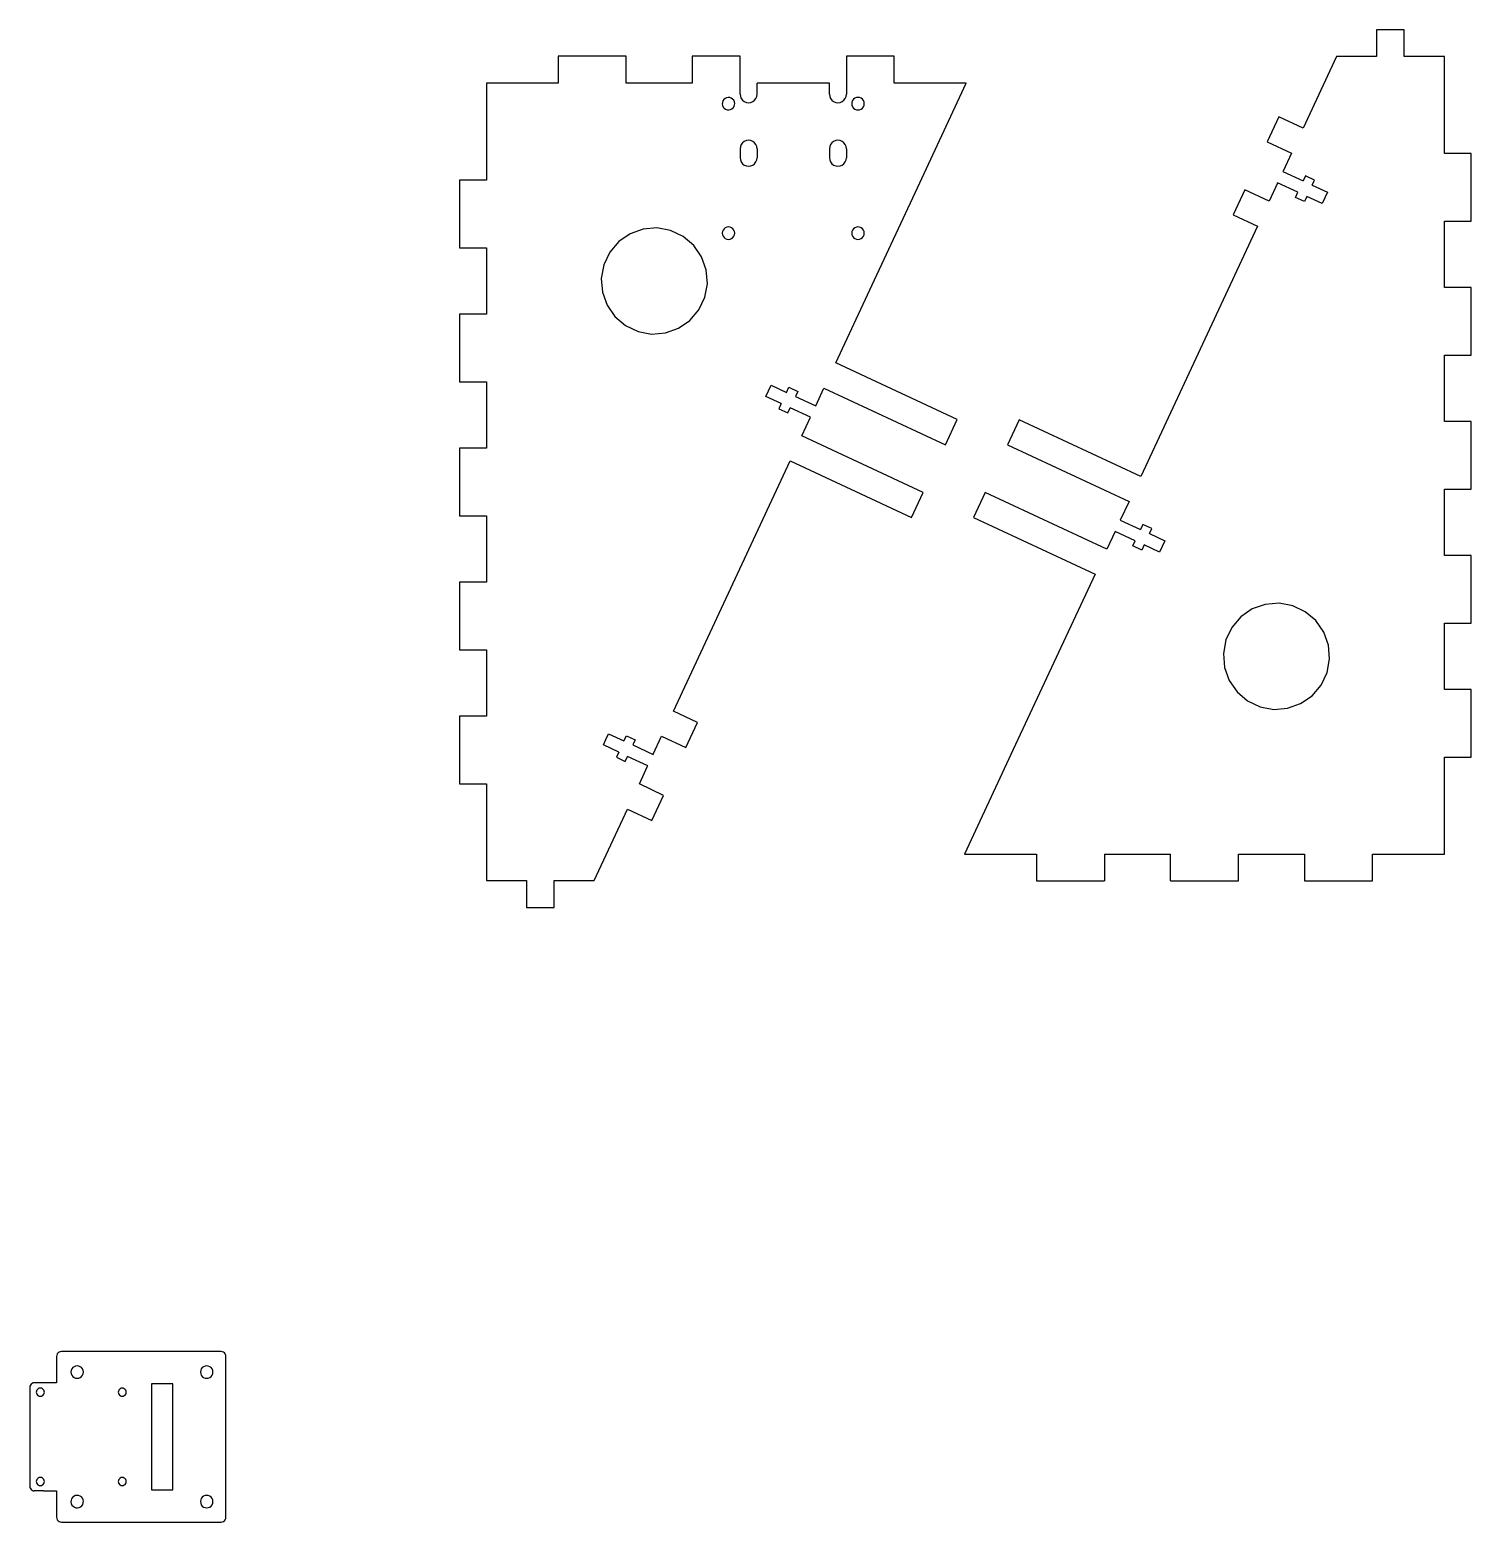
# Model space of a CAD drawing. Header units: metres. Extents: x -235 to 103, y -8 to 774.
# Drawn here: x -219.8 to 102.9, y 439.5 to 773.6 of the extents above; entities that cross this region are included whole.
import ezdxf

# ---------------------------------------------------------------- set-up
doc = ezdxf.new("R2010")
doc.units = ezdxf.units.M

msp = doc.modelspace()

# ---------------------------------------------------------------- linework, layer by layer
at = {"layer": 'Group#2'}
for p, q in [((81.72, 773.62), (81.72, 767.62)), ((87.92, 773.62), (81.72, 773.62)), ((87.92, 767.62), (87.92, 773.62)), ((72.76, 767.62), (65.29, 751.6)), ((81.72, 767.62), (72.76, 767.62)), ((96.92, 767.62), (87.92, 767.62)), ((96.92, 745.96), (96.92, 767.62)), ((59.85, 754.13), (57.23, 748.52)), ((65.29, 751.6), (59.85, 754.13)), ((57.23, 748.52), (62.67, 745.98)), ((62.67, 745.98), (60.81, 741.99)), ((102.92, 745.96), (96.92, 745.96)), ((102.92, 730.76), (102.92, 745.96)), ((60.76, 741.9), (60.81, 741.99)), ((60.76, 741.9), (65.3, 739.79)), ((59.54, 739.27), (57.68, 735.29)), ((59.54, 739.27), (59.58, 739.36)), ((64.11, 737.25), (59.58, 739.36)), ((65.82, 740.92), (65.3, 739.79)), ((67.82, 739.99), (65.82, 740.92)), ((67.29, 738.86), (67.82, 739.99)), ((67.29, 738.86), (70.73, 737.25)), ((52.24, 737.82), (49.62, 732.2)), ((57.68, 735.29), (52.24, 737.82)), ((63.58, 736.12), (64.11, 737.25)), ((65.58, 735.19), (63.58, 736.12)), ((66.11, 736.32), (65.58, 735.19)), ((69.55, 734.71), (66.11, 736.32)), ((70.14, 735.98), (69.55, 734.71)), ((70.73, 737.25), (70.14, 735.98)), ((49.62, 732.2), (55.06, 729.67)), ((55.06, 729.67), (28.94, 673.65)), ((96.92, 730.76), (102.92, 730.76)), ((96.92, 715.96), (96.92, 730.76)), ((102.92, 715.96), (96.92, 715.96)), ((102.92, 700.76), (102.92, 715.96)), ((96.92, 700.76), (102.92, 700.76)), ((96.92, 685.96), (96.92, 700.76)), ((1.75, 686.33), (-0.87, 680.71)), ((28.94, 673.65), (1.75, 686.33)), ((102.92, 685.96), (96.92, 685.96)), ((102.92, 670.76), (102.92, 685.96)), ((-0.87, 680.71), (26.32, 668.03)), ((-5.86, 670.02), (-8.48, 664.4)), ((21.33, 657.34), (-5.86, 670.02)), ((96.92, 670.76), (102.92, 670.76)), ((96.92, 655.96), (96.92, 670.76)), ((26.32, 668.03), (24.37, 663.86)), ((-8.48, 664.4), (18.71, 651.72)), ((24.37, 663.86), (28.91, 661.75)), ((29.43, 662.88), (28.91, 661.75)), ((31.43, 661.95), (29.43, 662.88)), ((30.9, 660.82), (31.43, 661.95)), ((23.19, 661.33), (21.33, 657.34)), ((27.72, 659.21), (23.19, 661.33)), ((27.19, 658.08), (27.72, 659.21)), ((29.72, 658.28), (29.19, 657.15)), ((33.16, 656.68), (29.72, 658.28)), ((30.9, 660.82), (34.34, 659.22)), ((34.34, 659.22), (33.75, 657.95)), ((29.19, 657.15), (27.19, 658.08)), ((33.75, 657.95), (33.16, 656.68)), ((102.92, 655.96), (96.92, 655.96)), ((102.92, 640.76), (102.92, 655.96)), ((18.71, 651.72), (10.55, 634.23)), ((56.82, 644.99), (53.89, 643.95)), ((59.92, 645.24), (56.82, 644.99)), ((62.97, 644.69), (59.92, 645.24)), ((51.34, 642.18), (49.33, 639.82)), ((53.89, 643.95), (51.34, 642.18)), ((65.78, 643.35), (62.97, 644.69)), ((68.14, 641.34), (65.78, 643.35)), ((49.33, 639.82), (48, 637.01)), ((69.91, 638.79), (68.14, 641.34)), ((70.95, 635.86), (69.91, 638.79)), ((96.92, 640.76), (102.92, 640.76)), ((96.92, 625.96), (96.92, 640.76)), ((48, 637.01), (47.44, 633.96)), ((71.2, 632.76), (70.95, 635.86)), ((10.55, 634.23), (0.41, 612.48)), ((47.44, 633.96), (47.69, 630.86)), ((70.65, 629.71), (71.2, 632.76)), ((47.69, 630.86), (48.73, 627.93)), ((69.31, 626.9), (70.65, 629.71)), ((48.73, 627.93), (50.5, 625.38)), ((50.5, 625.38), (52.86, 623.37)), ((67.3, 624.54), (69.31, 626.9)), ((102.92, 625.96), (96.92, 625.96)), ((102.92, 610.76), (102.92, 625.96)), ((52.86, 623.37), (55.67, 622.03)), ((55.67, 622.03), (58.72, 621.48)), ((58.72, 621.48), (61.82, 621.73)), ((61.82, 621.73), (64.75, 622.77)), ((64.75, 622.77), (67.3, 624.54)), ((0.41, 612.48), (-10.51, 589.06)), ((96.92, 610.76), (102.92, 610.76)), ((96.92, 589.06), (96.92, 610.76)), ((-10.51, 589.06), (5.62, 589.06)), ((5.62, 589.06), (5.62, 583.06)), ((20.82, 589.06), (35.62, 589.06)), ((20.82, 589.06), (20.82, 583.06)), ((35.62, 583.06), (35.62, 589.06)), ((50.82, 589.06), (65.62, 589.06)), ((50.82, 583.06), (50.82, 589.06)), ((65.62, 589.06), (65.62, 583.06)), ((80.82, 589.06), (96.92, 589.06)), ((80.82, 583.06), (80.82, 589.06)), ((5.62, 583.06), (20.82, 583.06)), ((35.62, 583.06), (50.82, 583.06)), ((65.62, 583.06), (80.82, 583.06))]:
    msp.add_line(p, q, dxfattribs=at)
at = {"layer": 'Group#3'}
for p, q in [((-86.26, 767.69), (-101.46, 767.69)), ((-101.46, 767.69), (-101.46, 761.69)), ((-86.26, 761.69), (-86.26, 767.69)), ((-60.76, 767.69), (-71.46, 767.69)), ((-71.46, 767.69), (-71.46, 761.69)), ((-60.76, 759.19), (-60.76, 767.69)), ((-26.26, 767.69), (-36.96, 767.69)), ((-36.96, 767.69), (-36.96, 759.19)), ((-26.26, 761.69), (-26.26, 767.69)), ((-101.46, 761.69), (-117.56, 761.69)), ((-117.56, 761.69), (-117.56, 739.99)), ((-71.46, 761.69), (-86.26, 761.69)), ((-63.44, 758.48), (-63.79, 758.42)), ((-63.07, 758.46), (-63.44, 758.48)), ((-62.73, 758.33), (-63.07, 758.46)), ((-60.76, 759.19), (-60.7, 758.7)), ((-60.7, 758.7), (-60.51, 758.24)), ((-57.21, 758.24), (-57.02, 758.7)), ((-57.02, 758.7), (-56.96, 759.19)), ((-56.96, 759.19), (-56.96, 761.69)), ((-40.76, 761.69), (-56.96, 761.69)), ((-40.76, 759.19), (-40.76, 761.69)), ((-40.76, 759.19), (-40.7, 758.7)), ((-40.7, 758.7), (-40.51, 758.24)), ((-37.21, 758.24), (-37.02, 758.7)), ((-37.02, 758.7), (-36.96, 759.19)), ((-34.36, 758.49), (-34.72, 758.44)), ((-34, 758.44), (-34.36, 758.49)), ((-10.13, 761.69), (-26.26, 761.69)), ((-21.05, 738.27), (-10.13, 761.69)), ((-64.73, 757.38), (-64.76, 757.01)), ((-64.76, 757.01), (-64.69, 756.65)), ((-64.61, 757.72), (-64.73, 757.38)), ((-64.69, 756.65), (-64.53, 756.32)), ((-64.4, 758.02), (-64.61, 757.72)), ((-64.53, 756.32), (-64.29, 756.05)), ((-64.12, 758.26), (-64.4, 758.02)), ((-64.29, 756.05), (-63.99, 755.84)), ((-63.79, 758.42), (-64.12, 758.26)), ((-63.99, 755.84), (-63.65, 755.72)), ((-63.65, 755.72), (-63.28, 755.69)), ((-63.28, 755.69), (-62.93, 755.76)), ((-62.93, 755.76), (-62.6, 755.92)), ((-62.43, 758.13), (-62.73, 758.33)), ((-62.6, 755.92), (-62.32, 756.15)), ((-62.19, 757.85), (-62.43, 758.13)), ((-62.32, 756.15), (-62.11, 756.46)), ((-62.03, 757.52), (-62.19, 757.85)), ((-62.11, 756.46), (-61.99, 756.8)), ((-61.96, 757.16), (-62.03, 757.52)), ((-61.99, 756.8), (-61.96, 757.16)), ((-60.51, 758.24), (-60.2, 757.84)), ((-60.2, 757.84), (-59.81, 757.54)), ((-59.81, 757.54), (-59.35, 757.35)), ((-59.35, 757.35), (-58.86, 757.29)), ((-58.86, 757.29), (-58.37, 757.35)), ((-58.37, 757.35), (-57.91, 757.54)), ((-57.91, 757.54), (-57.52, 757.84)), ((-57.52, 757.84), (-57.21, 758.24)), ((-40.51, 758.24), (-40.2, 757.84)), ((-40.2, 757.84), (-39.81, 757.54)), ((-39.81, 757.54), (-39.35, 757.35)), ((-39.35, 757.35), (-38.86, 757.29)), ((-38.86, 757.29), (-38.37, 757.35)), ((-38.37, 757.35), (-37.91, 757.54)), ((-37.91, 757.54), (-37.52, 757.84)), ((-37.52, 757.84), (-37.21, 758.24)), ((-35.71, 757.45), (-35.76, 757.09)), ((-35.76, 757.09), (-35.71, 756.73)), ((-35.57, 757.79), (-35.71, 757.45)), ((-35.71, 756.73), (-35.57, 756.39)), ((-35.35, 758.08), (-35.57, 757.79)), ((-35.57, 756.39), (-35.35, 756.1)), ((-35.06, 758.3), (-35.35, 758.08)), ((-35.35, 756.1), (-35.06, 755.88)), ((-34.72, 758.44), (-35.06, 758.3)), ((-35.06, 755.88), (-34.72, 755.74)), ((-34.72, 755.74), (-34.36, 755.69)), ((-34.36, 755.69), (-34, 755.74)), ((-33.66, 758.3), (-34, 758.44)), ((-34, 755.74), (-33.66, 755.88)), ((-33.37, 758.08), (-33.66, 758.3)), ((-33.66, 755.88), (-33.37, 756.1)), ((-33.15, 757.79), (-33.37, 758.08)), ((-33.37, 756.1), (-33.15, 756.39)), ((-33.01, 757.45), (-33.15, 757.79)), ((-33.15, 756.39), (-33.01, 756.73)), ((-32.96, 757.09), (-33.01, 757.45)), ((-33.01, 756.73), (-32.96, 757.09)), ((-59.81, 748.63), (-60.2, 748.33)), ((-59.35, 748.82), (-59.81, 748.63)), ((-58.86, 748.89), (-59.35, 748.82)), ((-58.37, 748.82), (-58.86, 748.89)), ((-57.91, 748.63), (-58.37, 748.82)), ((-57.52, 748.33), (-57.91, 748.63)), ((-39.81, 748.63), (-40.2, 748.33)), ((-39.35, 748.82), (-39.81, 748.63)), ((-38.86, 748.89), (-39.35, 748.82)), ((-38.37, 748.82), (-38.86, 748.89)), ((-37.91, 748.63), (-38.37, 748.82)), ((-37.52, 748.33), (-37.91, 748.63)), ((-60.7, 747.48), (-60.76, 746.99)), ((-60.76, 746.99), (-60.76, 744.99)), ((-60.51, 747.94), (-60.7, 747.48)), ((-60.2, 748.33), (-60.51, 747.94)), ((-57.21, 747.94), (-57.52, 748.33)), ((-57.02, 747.48), (-57.21, 747.94)), ((-56.96, 746.99), (-57.02, 747.48)), ((-56.96, 746.99), (-56.96, 744.99)), ((-40.7, 747.48), (-40.76, 746.99)), ((-40.76, 746.99), (-40.76, 744.99)), ((-40.51, 747.94), (-40.7, 747.48)), ((-40.2, 748.33), (-40.51, 747.94)), ((-37.21, 747.94), (-37.52, 748.33)), ((-37.02, 747.48), (-37.21, 747.94)), ((-36.96, 746.99), (-37.02, 747.48)), ((-36.96, 746.99), (-36.96, 744.99)), ((-60.76, 744.99), (-60.7, 744.5)), ((-60.7, 744.5), (-60.51, 744.04)), ((-60.51, 744.04), (-60.2, 743.64)), ((-60.2, 743.64), (-59.81, 743.34)), ((-59.81, 743.34), (-59.35, 743.15)), ((-59.35, 743.15), (-58.86, 743.09)), ((-58.86, 743.09), (-58.37, 743.15)), ((-58.37, 743.15), (-57.91, 743.34)), ((-57.91, 743.34), (-57.52, 743.64)), ((-57.52, 743.64), (-57.21, 744.04)), ((-57.21, 744.04), (-57.02, 744.5)), ((-57.02, 744.5), (-56.96, 744.99)), ((-40.76, 744.99), (-40.7, 744.5)), ((-40.7, 744.5), (-40.51, 744.04)), ((-40.51, 744.04), (-40.2, 743.64)), ((-40.2, 743.64), (-39.81, 743.34)), ((-39.81, 743.34), (-39.35, 743.15)), ((-39.35, 743.15), (-38.86, 743.09)), ((-38.86, 743.09), (-38.37, 743.15)), ((-38.37, 743.15), (-37.91, 743.34)), ((-37.91, 743.34), (-37.52, 743.64)), ((-37.52, 743.64), (-37.21, 744.04)), ((-37.21, 744.04), (-37.02, 744.5)), ((-37.02, 744.5), (-36.96, 744.99)), ((-117.56, 739.99), (-123.56, 739.99)), ((-123.56, 739.99), (-123.56, 724.79)), ((-31.19, 716.52), (-21.05, 738.27)), ((-82.46, 729.02), (-85.39, 727.98)), ((-79.36, 729.27), (-82.46, 729.02)), ((-76.31, 728.71), (-79.36, 729.27)), ((-73.5, 727.38), (-76.31, 728.71)), ((-64.71, 728.45), (-64.76, 728.09)), ((-64.57, 728.79), (-64.71, 728.45)), ((-64.35, 729.08), (-64.57, 728.79)), ((-64.06, 729.3), (-64.35, 729.08)), ((-63.72, 729.44), (-64.06, 729.3)), ((-63.36, 729.49), (-63.72, 729.44)), ((-63, 729.44), (-63.36, 729.49)), ((-62.66, 729.3), (-63, 729.44)), ((-62.37, 729.08), (-62.66, 729.3)), ((-62.15, 728.79), (-62.37, 729.08)), ((-62.01, 728.45), (-62.15, 728.79)), ((-61.96, 728.09), (-62.01, 728.45)), ((-35.71, 728.45), (-35.76, 728.09)), ((-35.57, 728.79), (-35.71, 728.45)), ((-35.35, 729.08), (-35.57, 728.79)), ((-35.06, 729.3), (-35.35, 729.08)), ((-34.72, 729.44), (-35.06, 729.3)), ((-34.36, 729.49), (-34.72, 729.44)), ((-34, 729.44), (-34.36, 729.49)), ((-33.66, 729.3), (-34, 729.44)), ((-33.37, 729.08), (-33.66, 729.3)), ((-33.15, 728.79), (-33.37, 729.08)), ((-33.01, 728.45), (-33.15, 728.79)), ((-32.96, 728.09), (-33.01, 728.45)), ((-87.94, 726.21), (-89.95, 723.85)), ((-85.39, 727.98), (-87.94, 726.21)), ((-71.14, 725.37), (-73.5, 727.38)), ((-69.37, 722.81), (-71.14, 725.37)), ((-64.76, 728.09), (-64.71, 727.73)), ((-64.71, 727.73), (-64.57, 727.39)), ((-64.57, 727.39), (-64.35, 727.1)), ((-64.35, 727.1), (-64.06, 726.88)), ((-64.06, 726.88), (-63.72, 726.74)), ((-63.72, 726.74), (-63.36, 726.69)), ((-63.36, 726.69), (-63, 726.74)), ((-63, 726.74), (-62.66, 726.88)), ((-62.66, 726.88), (-62.37, 727.1)), ((-62.37, 727.1), (-62.15, 727.39)), ((-62.15, 727.39), (-62.01, 727.73)), ((-62.01, 727.73), (-61.96, 728.09)), ((-35.76, 728.09), (-35.71, 727.73)), ((-35.71, 727.73), (-35.57, 727.39)), ((-35.57, 727.39), (-35.35, 727.1)), ((-35.35, 727.1), (-35.06, 726.88)), ((-35.06, 726.88), (-34.72, 726.74)), ((-34.72, 726.74), (-34.36, 726.69)), ((-34.36, 726.69), (-34, 726.74)), ((-34, 726.74), (-33.66, 726.88)), ((-33.66, 726.88), (-33.37, 727.1)), ((-33.37, 727.1), (-33.15, 727.39)), ((-33.15, 727.39), (-33.01, 727.73)), ((-33.01, 727.73), (-32.96, 728.09)), ((-123.56, 724.79), (-117.56, 724.79)), ((-117.56, 724.79), (-117.56, 709.99)), ((-89.95, 723.85), (-91.29, 721.04)), ((-68.33, 719.89), (-69.37, 722.81)), ((-91.29, 721.04), (-91.84, 717.98)), ((-68.08, 716.79), (-68.33, 719.89)), ((-91.84, 717.98), (-91.59, 714.89)), ((-68.64, 713.74), (-68.08, 716.79)), ((-39.35, 699.03), (-31.19, 716.52)), ((-91.59, 714.89), (-90.55, 711.96)), ((-90.55, 711.96), (-88.78, 709.41)), ((-69.97, 710.93), (-68.64, 713.74)), ((-117.56, 709.99), (-123.56, 709.99)), ((-123.56, 709.99), (-123.56, 694.79)), ((-88.78, 709.41), (-86.42, 707.39)), ((-74.53, 706.8), (-71.98, 708.56)), ((-71.98, 708.56), (-69.97, 710.93)), ((-86.42, 707.39), (-83.61, 706.06)), ((-83.61, 706.06), (-80.56, 705.5)), ((-80.56, 705.5), (-77.46, 705.75)), ((-77.46, 705.75), (-74.53, 706.8)), ((-12.16, 686.35), (-39.35, 699.03)), ((-123.56, 694.79), (-117.56, 694.79)), ((-117.56, 694.79), (-117.56, 679.99)), ((-54.98, 691.53), (-54.39, 692.8)), ((-54.39, 692.8), (-53.8, 694.07)), ((-53.8, 694.07), (-50.36, 692.46)), ((-50.36, 692.46), (-49.83, 693.6)), ((-49.83, 693.6), (-47.83, 692.67)), ((-47.83, 692.67), (-48.36, 691.53)), ((-43.83, 689.42), (-41.97, 693.41)), ((-41.97, 693.41), (-14.78, 680.73)), ((-51.54, 689.93), (-54.98, 691.53)), ((-51.54, 689.93), (-52.07, 688.79)), ((-52.07, 688.79), (-50.07, 687.86)), ((-50.07, 687.86), (-49.55, 689)), ((-45.01, 686.88), (-49.55, 689)), ((-48.36, 691.53), (-43.83, 689.42)), ((-46.96, 682.71), (-45.01, 686.88)), ((-14.78, 680.73), (-12.16, 686.35)), ((-19.77, 670.04), (-46.96, 682.71)), ((-117.56, 679.99), (-123.56, 679.99)), ((-123.56, 679.99), (-123.56, 664.79)), ((-75.7, 621.08), (-49.58, 677.09)), ((-49.58, 677.09), (-22.39, 664.42)), ((-22.39, 664.42), (-19.77, 670.04)), ((-123.56, 664.79), (-117.56, 664.79)), ((-117.56, 664.79), (-117.56, 649.99)), ((-117.56, 649.99), (-123.56, 649.99)), ((-123.56, 649.99), (-123.56, 634.79)), ((-123.56, 634.79), (-117.56, 634.79)), ((-117.56, 634.79), (-117.56, 619.99)), ((-117.56, 619.99), (-123.56, 619.99)), ((-123.56, 619.99), (-123.56, 604.79)), ((-70.26, 618.55), (-75.7, 621.08)), ((-72.88, 612.93), (-70.26, 618.55)), ((-90.78, 614.76), (-90.19, 616.03)), ((-90.19, 616.03), (-86.75, 614.43)), ((-86.75, 614.43), (-86.22, 615.56)), ((-86.22, 615.56), (-84.22, 614.63)), ((-80.18, 611.47), (-78.32, 615.46)), ((-78.32, 615.46), (-72.88, 612.93)), ((-91.37, 613.5), (-90.78, 614.76)), ((-87.93, 611.89), (-91.37, 613.5)), ((-87.93, 611.89), (-88.46, 610.76)), ((-84.22, 614.63), (-84.75, 613.5)), ((-84.75, 613.5), (-80.22, 611.38)), ((-80.18, 611.47), (-80.22, 611.38)), ((-88.46, 610.76), (-86.46, 609.83)), ((-86.46, 609.83), (-85.94, 610.96)), ((-81.4, 608.85), (-85.94, 610.96)), ((-83.31, 604.77), (-81.45, 608.76)), ((-81.4, 608.85), (-81.45, 608.76)), ((-123.56, 604.79), (-117.56, 604.79)), ((-117.56, 604.79), (-117.56, 583.13)), ((-77.87, 602.23), (-83.31, 604.77)), ((-80.49, 596.61), (-77.87, 602.23)), ((-93.4, 583.13), (-85.93, 599.15)), ((-85.93, 599.15), (-80.49, 596.61)), ((-117.56, 583.13), (-108.56, 583.13)), ((-108.56, 583.13), (-108.56, 577.13)), ((-102.36, 577.13), (-102.36, 583.13)), ((-102.36, 583.13), (-93.4, 583.13)), ((-108.56, 577.13), (-102.36, 577.13))]:
    msp.add_line(p, q, dxfattribs=at)
at = {"layer": 'Group#4'}
for p, q in [((-213.73, 476.88, 0.2), (-213.77, 476.6, 0.2)), ((-213.77, 476.6, 0.2), (-213.77, 470.7, 0.2)), ((-213.62, 477.15, 0.2), (-213.73, 476.88, 0.2)), ((-213.45, 477.38, 0.2), (-213.62, 477.15, 0.2)), ((-213.22, 477.55, 0.2), (-213.45, 477.38, 0.2)), ((-212.95, 477.66, 0.2), (-213.22, 477.55, 0.2)), ((-212.68, 477.7, 0.2), (-212.95, 477.66, 0.2)), ((-176.96, 477.7, 0.2), (-212.68, 477.7, 0.2)), ((-209.17, 474.5, 0.2), (-209.53, 474.45, 0.2)), ((-208.81, 474.45, 0.2), (-209.17, 474.5, 0.2)), ((-180.17, 474.5, 0.2), (-180.53, 474.45, 0.2)), ((-179.81, 474.45, 0.2), (-180.17, 474.5, 0.2)), ((-176.68, 477.66, 0.2), (-176.96, 477.7, 0.2)), ((-176.42, 477.55, 0.2), (-176.68, 477.66, 0.2)), ((-176.19, 477.38, 0.2), (-176.42, 477.55, 0.2)), ((-176.02, 477.15, 0.2), (-176.19, 477.38, 0.2)), ((-175.91, 476.88, 0.2), (-176.02, 477.15, 0.2)), ((-175.87, 476.6, 0.2), (-175.91, 476.88, 0.2)), ((-175.87, 440.59, 0.2), (-175.87, 476.6, 0.2)), ((-210.52, 473.46, 0.2), (-210.57, 473.1, 0.2)), ((-210.57, 473.1, 0.2), (-210.52, 472.74, 0.2)), ((-210.38, 473.8, 0.2), (-210.52, 473.46, 0.2)), ((-210.52, 472.74, 0.2), (-210.38, 472.4, 0.2)), ((-210.16, 474.09, 0.2), (-210.38, 473.8, 0.2)), ((-210.38, 472.4, 0.2), (-210.16, 472.11, 0.2)), ((-209.87, 474.31, 0.2), (-210.16, 474.09, 0.2)), ((-210.16, 472.11, 0.2), (-209.87, 471.89, 0.2)), ((-209.53, 474.45, 0.2), (-209.87, 474.31, 0.2)), ((-209.87, 471.89, 0.2), (-209.53, 471.75, 0.2)), ((-209.53, 471.75, 0.2), (-209.17, 471.7, 0.2)), ((-209.17, 471.7, 0.2), (-208.81, 471.75, 0.2)), ((-208.47, 474.31, 0.2), (-208.81, 474.45, 0.2)), ((-208.81, 471.75, 0.2), (-208.47, 471.89, 0.2)), ((-208.18, 474.09, 0.2), (-208.47, 474.31, 0.2)), ((-208.47, 471.89, 0.2), (-208.18, 472.11, 0.2)), ((-207.96, 473.8, 0.2), (-208.18, 474.09, 0.2)), ((-208.18, 472.11, 0.2), (-207.96, 472.4, 0.2)), ((-207.82, 473.46, 0.2), (-207.96, 473.8, 0.2)), ((-207.96, 472.4, 0.2), (-207.82, 472.74, 0.2)), ((-207.77, 473.1, 0.2), (-207.82, 473.46, 0.2)), ((-207.82, 472.74, 0.2), (-207.77, 473.1, 0.2)), ((-181.52, 473.46, 0.2), (-181.57, 473.1, 0.2)), ((-181.57, 473.1, 0.2), (-181.52, 472.74, 0.2)), ((-181.38, 473.8, 0.2), (-181.52, 473.46, 0.2)), ((-181.52, 472.74, 0.2), (-181.38, 472.4, 0.2)), ((-181.16, 474.09, 0.2), (-181.38, 473.8, 0.2)), ((-181.38, 472.4, 0.2), (-181.16, 472.11, 0.2)), ((-180.87, 474.31, 0.2), (-181.16, 474.09, 0.2)), ((-181.16, 472.11, 0.2), (-180.87, 471.89, 0.2)), ((-180.53, 474.45, 0.2), (-180.87, 474.31, 0.2)), ((-180.87, 471.89, 0.2), (-180.53, 471.75, 0.2)), ((-180.53, 471.75, 0.2), (-180.17, 471.7, 0.2)), ((-180.17, 471.7, 0.2), (-179.81, 471.75, 0.2)), ((-179.47, 474.31, 0.2), (-179.81, 474.45, 0.2)), ((-179.81, 471.75, 0.2), (-179.47, 471.89, 0.2)), ((-179.18, 474.09, 0.2), (-179.47, 474.31, 0.2)), ((-179.47, 471.89, 0.2), (-179.18, 472.11, 0.2)), ((-178.96, 473.8, 0.2), (-179.18, 474.09, 0.2)), ((-179.18, 472.11, 0.2), (-178.96, 472.4, 0.2)), ((-178.82, 473.46, 0.2), (-178.96, 473.8, 0.2)), ((-178.96, 472.4, 0.2), (-178.82, 472.74, 0.2)), ((-178.77, 473.1, 0.2), (-178.82, 473.46, 0.2)), ((-178.82, 472.74, 0.2), (-178.77, 473.1, 0.2)), ((-219.74, 469.96, 0.2), (-219.77, 469.7, 0.2)), ((-219.77, 469.7, 0.2), (-219.77, 469.6, 0.2)), ((-219.77, 469.6, 0.2), (-219.77, 447.59, 0.2)), ((-219.64, 470.2, 0.2), (-219.74, 469.96, 0.2)), ((-219.48, 470.41, 0.2), (-219.64, 470.2, 0.2)), ((-219.27, 470.56, 0.2), (-219.48, 470.41, 0.2)), ((-219.03, 470.66, 0.2), (-219.27, 470.56, 0.2)), ((-218.77, 470.7, 0.2), (-219.03, 470.66, 0.2)), ((-216.68, 470.7, 0.2), (-218.77, 470.7, 0.2)), ((-218.29, 468.83, 0.2), (-218.32, 468.6, 0.2)), ((-218.32, 468.6, 0.2), (-218.29, 468.37, 0.2)), ((-218.2, 469.05, 0.2), (-218.29, 468.83, 0.2)), ((-218.29, 468.37, 0.2), (-218.2, 468.15, 0.2)), ((-218.05, 469.23, 0.2), (-218.2, 469.05, 0.2)), ((-218.2, 468.15, 0.2), (-218.05, 467.96, 0.2)), ((-217.87, 469.38, 0.2), (-218.05, 469.23, 0.2)), ((-218.05, 467.96, 0.2), (-217.87, 467.82, 0.2)), ((-217.65, 469.47, 0.2), (-217.87, 469.38, 0.2)), ((-217.87, 467.82, 0.2), (-217.65, 467.73, 0.2)), ((-217.42, 469.5, 0.2), (-217.65, 469.47, 0.2)), ((-217.19, 469.47, 0.2), (-217.42, 469.5, 0.2)), ((-216.97, 469.38, 0.2), (-217.19, 469.47, 0.2)), ((-217.19, 467.73, 0.2), (-216.97, 467.82, 0.2)), ((-216.78, 469.23, 0.2), (-216.97, 469.38, 0.2)), ((-216.97, 467.82, 0.2), (-216.78, 467.96, 0.2)), ((-216.64, 469.05, 0.2), (-216.78, 469.23, 0.2)), ((-216.78, 467.96, 0.2), (-216.64, 468.15, 0.2)), ((-213.77, 470.7, 0.2), (-216.68, 470.7, 0.2)), ((-216.55, 468.83, 0.2), (-216.64, 469.05, 0.2)), ((-216.64, 468.15, 0.2), (-216.55, 468.37, 0.2)), ((-216.52, 468.6, 0.2), (-216.55, 468.83, 0.2)), ((-216.55, 468.37, 0.2), (-216.52, 468.6, 0.2)), ((-199.94, 468.83, 0.2), (-199.97, 468.6, 0.2)), ((-199.97, 468.6, 0.2), (-199.94, 468.37, 0.2)), ((-199.85, 469.05, 0.2), (-199.94, 468.83, 0.2)), ((-199.94, 468.37, 0.2), (-199.85, 468.15, 0.2)), ((-199.7, 469.23, 0.2), (-199.85, 469.05, 0.2)), ((-199.85, 468.15, 0.2), (-199.7, 467.96, 0.2)), ((-199.52, 469.38, 0.2), (-199.7, 469.23, 0.2)), ((-199.7, 467.96, 0.2), (-199.52, 467.82, 0.2)), ((-199.3, 469.47, 0.2), (-199.52, 469.38, 0.2)), ((-199.52, 467.82, 0.2), (-199.3, 467.73, 0.2)), ((-199.07, 469.5, 0.2), (-199.3, 469.47, 0.2)), ((-198.84, 469.47, 0.2), (-199.07, 469.5, 0.2)), ((-198.62, 469.38, 0.2), (-198.84, 469.47, 0.2)), ((-198.84, 467.73, 0.2), (-198.62, 467.82, 0.2)), ((-198.43, 469.23, 0.2), (-198.62, 469.38, 0.2)), ((-198.62, 467.82, 0.2), (-198.43, 467.96, 0.2)), ((-198.29, 469.05, 0.2), (-198.43, 469.23, 0.2)), ((-198.43, 467.96, 0.2), (-198.29, 468.15, 0.2)), ((-198.2, 468.83, 0.2), (-198.29, 469.05, 0.2)), ((-198.29, 468.15, 0.2), (-198.2, 468.37, 0.2)), ((-198.17, 468.6, 0.2), (-198.2, 468.83, 0.2)), ((-198.2, 468.37, 0.2), (-198.17, 468.6, 0.2)), ((-187.77, 470.5, 0.2), (-192.57, 470.5, 0.2)), ((-192.57, 470.5, 0.2), (-192.57, 446.7, 0.2)), ((-187.77, 446.7, 0.2), (-187.77, 470.5, 0.2)), ((-217.65, 467.73, 0.2), (-217.42, 467.7, 0.2)), ((-217.42, 467.7, 0.2), (-217.19, 467.73, 0.2)), ((-199.3, 467.73, 0.2), (-199.07, 467.7, 0.2)), ((-199.07, 467.7, 0.2), (-198.84, 467.73, 0.2)), ((-218.29, 448.83, 0.2), (-218.32, 448.6, 0.2)), ((-218.32, 448.6, 0.2), (-218.29, 448.37, 0.2)), ((-218.2, 449.05, 0.2), (-218.29, 448.83, 0.2)), ((-218.29, 448.37, 0.2), (-218.2, 448.15, 0.2)), ((-218.05, 449.23, 0.2), (-218.2, 449.05, 0.2)), ((-218.2, 448.15, 0.2), (-218.05, 447.96, 0.2)), ((-217.87, 449.38, 0.2), (-218.05, 449.23, 0.2)), ((-218.05, 447.96, 0.2), (-217.87, 447.82, 0.2)), ((-217.65, 449.47, 0.2), (-217.87, 449.38, 0.2)), ((-217.87, 447.82, 0.2), (-217.65, 447.73, 0.2)), ((-217.42, 449.5, 0.2), (-217.65, 449.47, 0.2)), ((-217.65, 447.73, 0.2), (-217.42, 447.7, 0.2)), ((-217.19, 449.47, 0.2), (-217.42, 449.5, 0.2)), ((-217.42, 447.7, 0.2), (-217.19, 447.73, 0.2)), ((-216.97, 449.38, 0.2), (-217.19, 449.47, 0.2)), ((-217.19, 447.73, 0.2), (-216.97, 447.82, 0.2)), ((-216.78, 449.23, 0.2), (-216.97, 449.38, 0.2)), ((-216.97, 447.82, 0.2), (-216.78, 447.96, 0.2)), ((-216.64, 449.05, 0.2), (-216.78, 449.23, 0.2)), ((-216.78, 447.96, 0.2), (-216.64, 448.15, 0.2)), ((-216.55, 448.83, 0.2), (-216.64, 449.05, 0.2)), ((-216.64, 448.15, 0.2), (-216.55, 448.37, 0.2)), ((-216.52, 448.6, 0.2), (-216.55, 448.83, 0.2)), ((-216.55, 448.37, 0.2), (-216.52, 448.6, 0.2)), ((-199.94, 448.83, 0.2), (-199.97, 448.6, 0.2)), ((-199.97, 448.6, 0.2), (-199.94, 448.37, 0.2)), ((-199.85, 449.05, 0.2), (-199.94, 448.83, 0.2)), ((-199.94, 448.37, 0.2), (-199.85, 448.15, 0.2)), ((-199.7, 449.23, 0.2), (-199.85, 449.05, 0.2)), ((-199.85, 448.15, 0.2), (-199.7, 447.96, 0.2)), ((-199.52, 449.38, 0.2), (-199.7, 449.23, 0.2)), ((-199.7, 447.96, 0.2), (-199.52, 447.82, 0.2)), ((-199.3, 449.47, 0.2), (-199.52, 449.38, 0.2)), ((-199.52, 447.82, 0.2), (-199.3, 447.73, 0.2)), ((-199.07, 449.5, 0.2), (-199.3, 449.47, 0.2)), ((-199.3, 447.73, 0.2), (-199.07, 447.7, 0.2)), ((-198.84, 449.47, 0.2), (-199.07, 449.5, 0.2)), ((-199.07, 447.7, 0.2), (-198.84, 447.73, 0.2)), ((-198.62, 449.38, 0.2), (-198.84, 449.47, 0.2)), ((-198.84, 447.73, 0.2), (-198.62, 447.82, 0.2)), ((-198.43, 449.23, 0.2), (-198.62, 449.38, 0.2)), ((-198.62, 447.82, 0.2), (-198.43, 447.96, 0.2)), ((-198.29, 449.05, 0.2), (-198.43, 449.23, 0.2)), ((-198.43, 447.96, 0.2), (-198.29, 448.15, 0.2)), ((-198.2, 448.83, 0.2), (-198.29, 449.05, 0.2)), ((-198.29, 448.15, 0.2), (-198.2, 448.37, 0.2)), ((-198.17, 448.6, 0.2), (-198.2, 448.83, 0.2)), ((-198.2, 448.37, 0.2), (-198.17, 448.6, 0.2)), ((-219.77, 447.59, 0.2), (-219.77, 447.5, 0.2)), ((-219.77, 447.5, 0.2), (-219.74, 447.24, 0.2)), ((-219.74, 447.24, 0.2), (-219.64, 447, 0.2)), ((-219.64, 447, 0.2), (-219.48, 446.79, 0.2)), ((-219.48, 446.79, 0.2), (-219.27, 446.63, 0.2)), ((-219.27, 446.63, 0.2), (-219.03, 446.53, 0.2)), ((-219.03, 446.53, 0.2), (-218.77, 446.5, 0.2)), ((-216.68, 446.5, 0.2), (-218.77, 446.5, 0.2)), ((-216.68, 446.5, 0.2), (-213.77, 446.5, 0.2)), ((-213.77, 446.5, 0.2), (-213.77, 440.59, 0.2)), ((-210.54, 444.39, 0.2), (-210.57, 444.02, 0.2)), ((-210.42, 444.73, 0.2), (-210.54, 444.39, 0.2)), ((-210.21, 445.03, 0.2), (-210.42, 444.73, 0.2)), ((-209.93, 445.27, 0.2), (-210.21, 445.03, 0.2)), ((-209.6, 445.43, 0.2), (-209.93, 445.27, 0.2)), ((-209.25, 445.49, 0.2), (-209.6, 445.43, 0.2)), ((-208.88, 445.47, 0.2), (-209.25, 445.49, 0.2)), ((-208.54, 445.35, 0.2), (-208.88, 445.47, 0.2)), ((-208.24, 445.14, 0.2), (-208.54, 445.35, 0.2)), ((-208, 444.86, 0.2), (-208.24, 445.14, 0.2)), ((-207.84, 444.53, 0.2), (-208, 444.86, 0.2)), ((-207.77, 444.17, 0.2), (-207.84, 444.53, 0.2)), ((-192.57, 446.7, 0.2), (-187.77, 446.7, 0.2)), ((-181.52, 444.46, 0.2), (-181.57, 444.1, 0.2)), ((-181.38, 444.8, 0.2), (-181.52, 444.46, 0.2)), ((-181.16, 445.09, 0.2), (-181.38, 444.8, 0.2)), ((-180.87, 445.31, 0.2), (-181.16, 445.09, 0.2)), ((-180.53, 445.45, 0.2), (-180.87, 445.31, 0.2)), ((-180.17, 445.5, 0.2), (-180.53, 445.45, 0.2)), ((-179.81, 445.45, 0.2), (-180.17, 445.5, 0.2)), ((-179.47, 445.31, 0.2), (-179.81, 445.45, 0.2)), ((-179.18, 445.09, 0.2), (-179.47, 445.31, 0.2)), ((-178.96, 444.8, 0.2), (-179.18, 445.09, 0.2)), ((-178.82, 444.46, 0.2), (-178.96, 444.8, 0.2)), ((-178.77, 444.1, 0.2), (-178.82, 444.46, 0.2)), ((-210.57, 444.02, 0.2), (-210.5, 443.66, 0.2)), ((-210.5, 443.66, 0.2), (-210.34, 443.33, 0.2)), ((-210.34, 443.33, 0.2), (-210.1, 443.06, 0.2)), ((-210.1, 443.06, 0.2), (-209.8, 442.85, 0.2)), ((-209.8, 442.85, 0.2), (-209.46, 442.73, 0.2)), ((-209.46, 442.73, 0.2), (-209.09, 442.7, 0.2)), ((-209.09, 442.7, 0.2), (-208.73, 442.77, 0.2)), ((-208.73, 442.77, 0.2), (-208.41, 442.93, 0.2)), ((-208.41, 442.93, 0.2), (-208.13, 443.16, 0.2)), ((-208.13, 443.16, 0.2), (-207.92, 443.47, 0.2)), ((-207.92, 443.47, 0.2), (-207.8, 443.81, 0.2)), ((-207.8, 443.81, 0.2), (-207.77, 444.17, 0.2)), ((-181.57, 444.1, 0.2), (-181.52, 443.74, 0.2)), ((-181.52, 443.74, 0.2), (-181.38, 443.4, 0.2)), ((-181.38, 443.4, 0.2), (-181.16, 443.11, 0.2)), ((-181.16, 443.11, 0.2), (-180.87, 442.89, 0.2)), ((-180.87, 442.89, 0.2), (-180.53, 442.75, 0.2)), ((-180.53, 442.75, 0.2), (-180.17, 442.7, 0.2)), ((-180.17, 442.7, 0.2), (-179.81, 442.75, 0.2)), ((-179.81, 442.75, 0.2), (-179.47, 442.89, 0.2)), ((-179.47, 442.89, 0.2), (-179.18, 443.11, 0.2)), ((-179.18, 443.11, 0.2), (-178.96, 443.4, 0.2)), ((-178.96, 443.4, 0.2), (-178.82, 443.74, 0.2)), ((-178.82, 443.74, 0.2), (-178.77, 444.1, 0.2)), ((-213.77, 440.59, 0.2), (-213.73, 440.31, 0.2)), ((-213.73, 440.31, 0.2), (-213.62, 440.05, 0.2)), ((-213.62, 440.05, 0.2), (-213.45, 439.82, 0.2)), ((-213.45, 439.82, 0.2), (-213.22, 439.65, 0.2)), ((-213.22, 439.65, 0.2), (-212.95, 439.54, 0.2)), ((-212.95, 439.54, 0.2), (-212.68, 439.5, 0.2)), ((-212.68, 439.5, 0.2), (-176.96, 439.5, 0.2)), ((-176.96, 439.5, 0.2), (-176.68, 439.54, 0.2)), ((-176.68, 439.54, 0.2), (-176.42, 439.65, 0.2)), ((-176.42, 439.65, 0.2), (-176.19, 439.82, 0.2)), ((-176.19, 439.82, 0.2), (-176.02, 440.05, 0.2)), ((-176.02, 440.05, 0.2), (-175.91, 440.31, 0.2)), ((-175.91, 440.31, 0.2), (-175.87, 440.59, 0.2))]:
    msp.add_line(p, q, dxfattribs=at)

doc.saveas('drawing.dxf')
